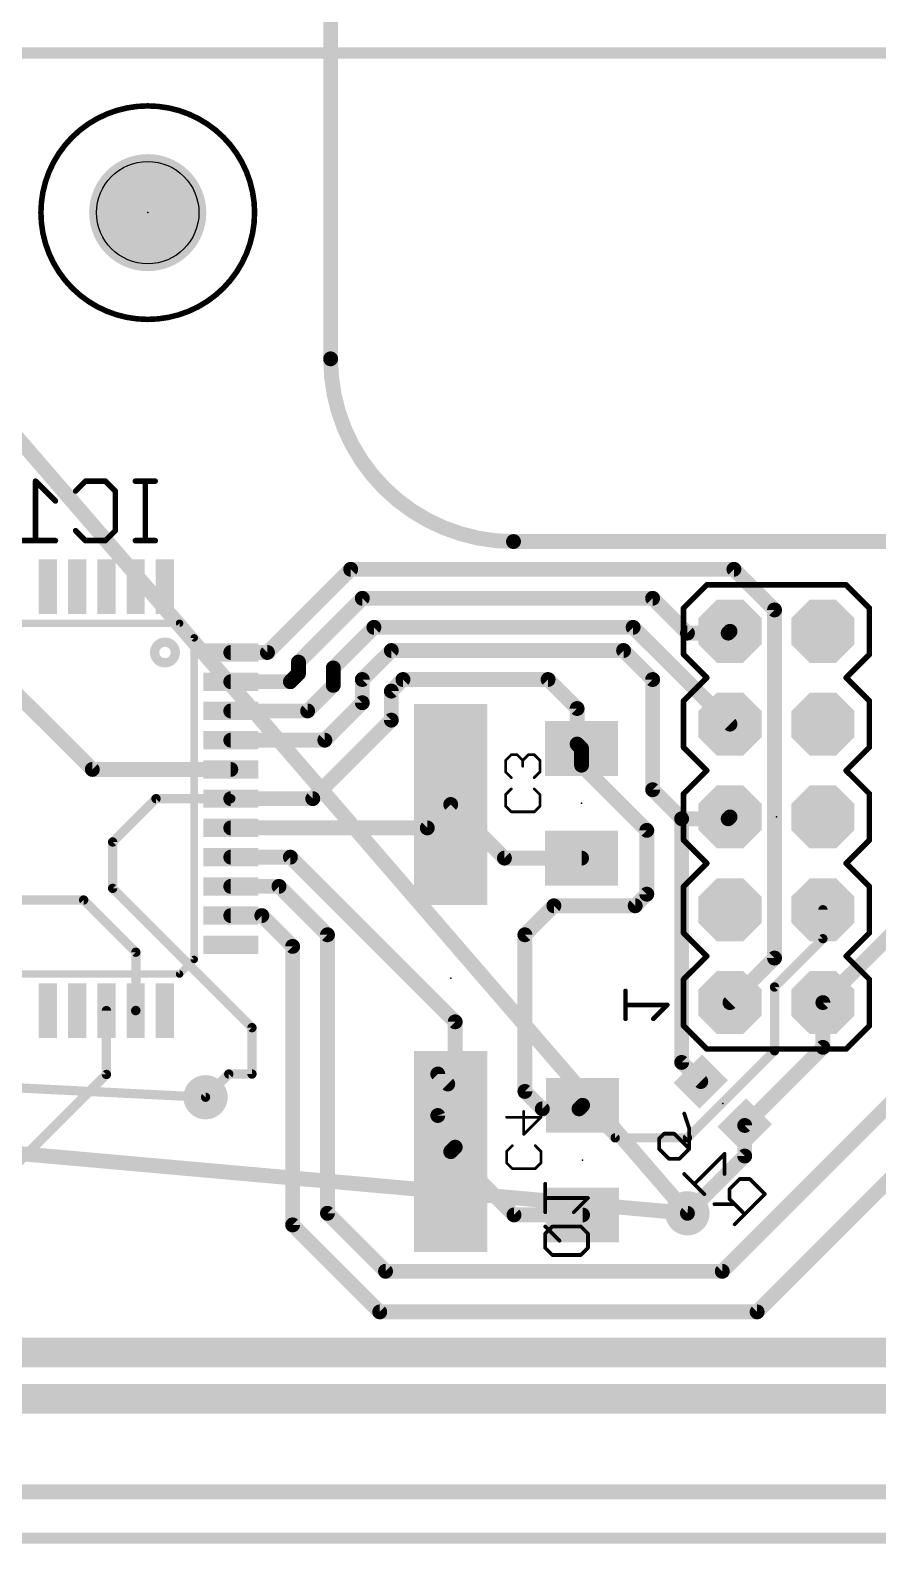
# Model space of a CAD drawing. Extents: x 220 to 372, y -1 to 71.
# Drawn here: x 307.63 to 330.8, y -1.42 to 39.99 of the extents above; entities that cross this region are included whole.
import ezdxf

# ---------------------------------------------------------------- set-up
doc = ezdxf.new("R2010")
doc.units = 0
for name, color, linetype in [('1', 22, 'CONTINUOUS'), ('16', 175, 'CONTINUOUS'), ('17', 82, 'CONTINUOUS'), ('18', 82, 'CONTINUOUS'), ('20', 7, 'CONTINUOUS'), ('22', 253, 'CONTINUOUS'), ('24', 7, 'CONTINUOUS'), ('26', 253, 'CONTINUOUS'), ('29', 253, 'CONTINUOUS')]:
    doc.layers.add(name, color=color, linetype=linetype)

# ---------------------------------------------------------------- blocks, each defined once
blk = doc.blocks.new('RECT')
blk.add_solid([(-0.5, -0.5), (0.5, -0.5), (-0.5, 0.5), (0.5, 0.5)])
blk = doc.blocks.new('OCTAGONP')
at = {"const_width": 0.5}
blk.add_lwpolyline([(-0.25, -0.1036), (-0.25, 0.1036), (-0.1036, 0.25), (0.1036, 0.25), (0.25, 0.1036), (0.25, -0.1036), (0.1036, -0.25), (-0.1036, -0.25), (-0.25, -0.1036), (-0.25, 0.1036)], dxfattribs=at)
blk = doc.blocks.new('ROUNDV')
at = {"const_width": 0.5}
blk.add_lwpolyline([(0, -0.25, 1), (0, 0.25, 1), (0, -0.25)], format="xyb", dxfattribs=at)

msp = doc.modelspace()

# ---------------------------------------------------------------- linework, layer by layer
at = {"layer": '1'}
for points, const_width in [([(306.5462, 29.6863), (325.5962, 7.62)], 0.4064), ([(312.42, 10.795), (306.07, 11.1125)], 0.254), ([(325.5962, 7.62), (306.07, 9.3663)], 0.4064)]:
    msp.add_lwpolyline(points, dxfattribs=dict(at, const_width=const_width))
for points, const_width in [([(312.4168, 10.7316, 1), (312.4232, 10.8584)], 0.127), ([(325.5193, 7.5536, 1), (325.6732, 7.6864)], 0.2032), ([(325.5872, 7.5188, 1), (325.6053, 7.7212)], 0.2032)]:
    msp.add_lwpolyline(points, format="xyb", dxfattribs=dict(at, const_width=const_width))
at = {"layer": '16'}
for points, const_width in [([(219.71, 39.37), (372.11, 39.37)], 0.3048), ([(314.1125, 22.965), (316.3888, 25.2413)], 0.4064), ([(316.3888, 25.2413), (326.8663, 25.2413)], 0.4064), ([(326.8663, 25.2413), (327.9775, 24.13)], 0.4064), ([(314.96, 22.7013), (316.7063, 24.4475)], 0.4064), ([(316.7063, 24.4475), (324.6438, 24.4475)], 0.4064), ([(324.6438, 24.4475), (325.5962, 23.495)], 0.4064), ([(327.9775, 24.13), (327.9775, 14.6025)], 0.4064), ([(315.9125, 22.5425), (317.0238, 23.6538)], 0.4064), ([(317.0238, 23.6538), (324.1113, 23.6538)], 0.4064), ([(324.1113, 23.6538), (326.76, 21.005)], 0.4064), ([(325.5962, 23.495), (326.71, 23.495)], 0.4064), ([(326.71, 23.495), (326.76, 23.545)], 0.4064), ([(316.7063, 22.225), (317.5, 23.0188)], 0.4064), ([(317.5, 23.0188), (323.85, 23.0188)], 0.4064), ([(323.85, 23.0188), (324.6438, 22.225)], 0.4064), ([(313.11, 22.965), (314.1125, 22.965)], 0.4064), ([(314.96, 22.3838), (314.96, 22.7013)], 0.4064), ([(309.3238, 19.765), (306.5462, 22.5425)], 0.4064), ([(313.11, 22.165), (314.7413, 22.165)], 0.4064), ([(314.7413, 22.165), (314.96, 22.3838)], 0.4064), ([(315.9125, 22.0663), (315.9125, 22.5425)], 0.4064), ([(316.7063, 21.59), (316.7063, 22.225)], 0.4064), ([(317.5, 21.9075), (317.8175, 22.225)], 0.4064), ([(317.8175, 22.225), (321.7862, 22.225)], 0.4064), ([(321.7862, 22.225), (322.58, 21.4313)], 0.4064), ([(324.6438, 22.225), (324.6438, 19.2088)], 0.4064), ([(315.2113, 21.365), (315.9125, 22.0663)], 0.4064), ([(317.5, 21.1137), (317.5, 21.9075)], 0.4064), ([(313.11, 21.365), (315.2113, 21.365)], 0.4064), ([(315.6813, 20.565), (316.7063, 21.59)], 0.4064), ([(322.58, 21.4313), (322.58, 20.4588)], 0.4064), ([(315.3512, 18.965), (317.5, 21.1137)], 0.4064), ([(313.11, 20.565), (315.6813, 20.565)], 0.4064), ([(322.58, 20.4588), (322.7013, 20.3375)], 0.4064), ([(322.7013, 20.3375), (322.7013, 19.8813)], 0.4064), ([(313.11, 19.765), (309.3238, 19.765)], 0.4064), ([(322.7013, 19.8813), (324.485, 18.0975)], 0.4064), ([(311.065, 18.965), (309.88, 17.78)], 0.254), ([(313.11, 18.965), (311.065, 18.965)], 0.254), ([(313.11, 18.965), (315.3512, 18.965)], 0.4064), ([(324.6438, 19.2088), (325.4375, 18.415)], 0.4064), ([(318.4825, 18.165), (319.1238, 18.8063)], 0.4064), ([(320.5925, 17.3375), (319.1238, 18.8063)], 0.4064), ([(326.71, 18.415), (326.76, 18.465)], 0.4064), ([(334.695, 18.78), (329.3, 13.385)], 0.4064), ([(313.11, 18.165), (318.4825, 18.165)], 0.4064), ([(324.485, 18.0975), (324.485, 16.3513)], 0.4064), ([(326.71, 18.415), (325.4375, 18.415)], 0.4064), ([(325.4375, 18.415), (325.4375, 11.7475)], 0.4064), ([(309.88, 17.78), (309.88, 16.51)], 0.254), ([(313.11, 17.365), (314.74, 17.365)], 0.4064), ([(314.74, 17.365), (319.2463, 12.8588)], 0.4064), ([(322.7013, 17.3375), (320.5925, 17.3375)], 0.4064), ([(309.88, 16.51), (313.69, 12.7)], 0.254), ([(313.11, 16.565), (314.4288, 16.565)], 0.4064), ([(314.4288, 16.565), (315.7538, 15.24)], 0.4064), ([(304.165, 16.1925), (309.0863, 16.1925)], 0.254), ([(309.0863, 16.1925), (310.515, 14.7637)], 0.254), ([(321.945, 16.0338), (321.1513, 15.24)], 0.4064), ([(324.1675, 16.0338), (321.945, 16.0338)], 0.4064), ([(324.485, 16.3513), (324.1675, 16.0338)], 0.4064), ([(313.11, 15.765), (313.9588, 15.765)], 0.4064), ([(313.9588, 15.765), (314.8013, 14.9225)], 0.4064), ([(329.3, 15.925), (329.3, 15.1338)], 0.254), ([(315.7538, 15.24), (315.7538, 7.62)], 0.4064), ([(321.1513, 15.24), (321.1513, 10.9538)], 0.4064), ([(314.8013, 14.9225), (314.8013, 7.3025)], 0.4064), ([(329.3, 15.1338), (327.9775, 13.8113)], 0.254), ([(310.515, 14.7637), (310.515, 13.17)], 0.254), ([(327.9775, 14.6025), (326.76, 13.385)], 0.4064), ([(327.9775, 13.8113), (327.9775, 12.065)], 0.254), ([(309.71, 13.165), (309.71, 11.4188)], 0.254), ([(310.515, 13.17), (310.51, 13.165)], 0.254), ([(329.3, 13.385), (329.3, 12.1604)], 0.4064), ([(319.2463, 12.8588), (319.2463, 9.4288)], 0.4064), ([(313.69, 12.7), (313.69, 11.43)], 0.254), ([(327.9775, 12.065), (325.5962, 9.6837)], 0.254), ([(329.3, 12.1604), (327.1623, 10.0227)], 0.4064), ([(318.77, 11.43), (318.77, 10.295)], 0.4064), ([(319.0425, 11.1575), (318.77, 11.43)], 0.4064), ([(325.4375, 11.7475), (325.9602, 11.2248)], 0.4064), ([(309.71, 11.4188), (301.9425, 3.6513)], 0.254), ([(313.055, 11.43), (312.42, 10.795)], 0.254), ([(313.69, 11.43), (313.055, 11.43)], 0.254), ([(326.5488, 6.0325), (331.6288, 11.1125)], 0.4064), ([(321.1513, 10.9538), (321.6275, 10.4775)], 0.4064), ([(322.6313, 10.4775), (322.7287, 10.575)], 0.4064), ([(318.77, 10.295), (319.1238, 9.3063)], 0.4064), ([(321.6275, 10.4775), (322.6313, 10.4775)], 0.4064), ([(323.62, 9.6837), (322.7287, 10.575)], 0.254), ([(327.1623, 10.0227), (327.1623, 9.186)], 0.4064), ([(319.2463, 9.4288), (319.1238, 9.3063)], 0.4064), ([(325.5962, 9.6837), (323.62, 9.6837)], 0.254), ([(320.855, 7.575), (319.1238, 9.3063)], 0.4064), ([(327.1623, 9.186), (325.5962, 7.62)], 0.4064), ([(327.5013, 4.9213), (331.3113, 8.7313)], 0.4064), ([(314.8013, 7.3025), (317.1825, 4.9213)], 0.4064), ([(315.7538, 7.62), (317.3413, 6.0325)], 0.4064), ([(322.7287, 7.575), (320.855, 7.575)], 0.4064), ([(317.3413, 6.0325), (326.5488, 6.0325)], 0.4064), ([(317.1825, 4.9213), (327.5013, 4.9213)], 0.4064), ([(342.9, 3.81), (304.4825, 3.81)], 0.8128), ([(346.71, 2.54), (304.9588, 2.54)], 0.8128), ([(372.11, -1.27), (219.71, -1.27)], 0.3048)]:
    msp.add_lwpolyline(points, dxfattribs=dict(at, const_width=const_width))
for points, const_width in [([(316.3888, 25.3429, 1), (316.3888, 25.1396)], 0.2032), ([(316.4606, 25.1694, 1), (316.3169, 25.3131)], 0.2032), ([(326.9381, 25.3131, 1), (326.7944, 25.1694)], 0.2032), ([(326.8663, 25.1396, 1), (326.8663, 25.3429)], 0.2032), ([(316.7063, 24.5491, 1), (316.7063, 24.3459)], 0.2032), ([(316.7781, 24.3757, 1), (316.6344, 24.5193)], 0.2032), ([(324.7156, 24.5193, 1), (324.5719, 24.3757)], 0.2032), ([(324.6438, 24.3459, 1), (324.6438, 24.5491)], 0.2032), ([(328.0791, 24.13, 1), (327.8759, 24.13)], 0.2032), ([(327.9057, 24.0582, 1), (328.0493, 24.2018)], 0.2032), ([(317.0238, 23.7554, 1), (317.0238, 23.5522)], 0.2032), ([(317.0956, 23.5819, 1), (316.9519, 23.7256)], 0.2032), ([(324.1831, 23.7256, 1), (324.0394, 23.5819)], 0.2032), ([(324.1113, 23.5522, 1), (324.1113, 23.7554)], 0.2032), ([(325.5962, 23.5966, 1), (325.5962, 23.3934)], 0.2032), ([(325.5244, 23.4232, 1), (325.6681, 23.5668)], 0.2032), ([(326.6382, 23.5668, 1), (326.7818, 23.4232)], 0.2032), ([(326.8318, 23.4732, 1), (326.6882, 23.6168)], 0.2032), ([(326.71, 23.3934, 1), (326.71, 23.5966)], 0.2032), ([(317.5, 23.1204, 1), (317.5, 22.9171)], 0.2032), ([(317.5718, 22.9469, 1), (317.4282, 23.0906)], 0.2032), ([(323.9218, 23.0906, 1), (323.7782, 22.9469)], 0.2032), ([(323.85, 22.9171, 1), (323.85, 23.1204)], 0.2032), ([(313.11, 23.0666, 1), (313.11, 22.8634)], 0.2032), ([(314.0407, 23.0368, 1), (314.1843, 22.8932)], 0.2032), ([(314.1125, 22.8634, 1), (314.1125, 23.0666)], 0.2032), ([(315.0616, 22.7013, 1), (314.8584, 22.7013)], 0.2032), ([(314.8882, 22.7731, 1), (315.0318, 22.6294)], 0.2032), ([(313.11, 22.2666, 1), (313.11, 22.0634)], 0.2032), ([(314.7413, 22.0634, 1), (314.7413, 22.2666)], 0.2032), ([(314.8584, 22.3838, 1), (315.0616, 22.3838)], 0.2032), ([(315.0318, 22.3119, 1), (314.8882, 22.4556)], 0.2032), ([(316.0141, 22.5425, 1), (315.8109, 22.5425)], 0.2032), ([(315.8407, 22.6143, 1), (315.9843, 22.4707)], 0.2032), ([(316.8079, 22.225, 1), (316.6046, 22.225)], 0.2032), ([(316.6344, 22.2968, 1), (316.7781, 22.1532)], 0.2032), ([(317.8175, 22.3266, 1), (317.8175, 22.1234)], 0.2032), ([(317.8893, 22.1532, 1), (317.7457, 22.2968)], 0.2032), ([(321.8581, 22.2968, 1), (321.7144, 22.1532)], 0.2032), ([(321.7862, 22.1234, 1), (321.7862, 22.3266)], 0.2032), ([(324.7454, 22.225, 1), (324.5421, 22.225)], 0.2032), ([(324.5719, 22.1532, 1), (324.7156, 22.2968)], 0.2032), ([(314.6694, 22.2368, 1), (314.8131, 22.0932)], 0.2032), ([(315.8109, 22.0663, 1), (316.0141, 22.0663)], 0.2032), ([(315.9843, 21.9944, 1), (315.8407, 22.1381)], 0.2032), ([(317.6016, 21.9075, 1), (317.3984, 21.9075)], 0.2032), ([(317.4282, 21.9793, 1), (317.5718, 21.8357)], 0.2032), ([(313.11, 21.4666, 1), (313.11, 21.2634)], 0.2032), ([(315.1394, 21.4368, 1), (315.2831, 21.2932)], 0.2032), ([(315.2113, 21.2634, 1), (315.2113, 21.4666)], 0.2032), ([(316.6046, 21.59, 1), (316.8079, 21.59)], 0.2032), ([(316.7781, 21.5182, 1), (316.6344, 21.6618)], 0.2032), ([(322.6816, 21.4313, 1), (322.4784, 21.4313)], 0.2032), ([(322.5082, 21.3594, 1), (322.6518, 21.5031)], 0.2032), ([(317.3984, 21.1137, 1), (317.6016, 21.1137)], 0.2032), ([(317.5718, 21.0419, 1), (317.4282, 21.1856)], 0.2032), ([(326.6882, 20.9332, 1), (326.8318, 21.0768)], 0.2032), ([(313.11, 20.6666, 1), (313.11, 20.4634)], 0.2032), ([(315.6094, 20.6368, 1), (315.7531, 20.4932)], 0.2032), ([(315.6813, 20.4634, 1), (315.6813, 20.6666)], 0.2032), ([(322.6518, 20.5306, 1), (322.5082, 20.3869)], 0.2032), ([(322.4784, 20.4588, 1), (322.6816, 20.4588)], 0.2032), ([(322.8029, 20.3375, 1), (322.5996, 20.3375)], 0.2032), ([(322.6294, 20.2657, 1), (322.7731, 20.4093)], 0.2032), ([(309.3238, 19.8666, 1), (309.3238, 19.6634)], 0.2032), ([(309.2519, 19.6932, 1), (309.3956, 19.8368)], 0.2032), ([(313.11, 19.6634, 1), (313.11, 19.8666)], 0.2032), ([(322.7731, 19.9531, 1), (322.6294, 19.8094)], 0.2032), ([(322.5996, 19.8813, 1), (322.8029, 19.8813)], 0.2032), ([(311.065, 19.0285, 1), (311.065, 18.9015)], 0.127), ([(311.1099, 18.9201, 1), (311.0201, 19.0099)], 0.127), ([(313.11, 19.0666, 1), (313.11, 18.8634)], 0.2032), ([(313.11, 18.9015, 1), (313.11, 19.0285)], 0.127), ([(315.2794, 19.0368, 1), (315.4231, 18.8932)], 0.2032), ([(315.3512, 18.8634, 1), (315.3512, 19.0666)], 0.2032), ([(324.7156, 19.2806, 1), (324.5719, 19.1369)], 0.2032), ([(324.5421, 19.2088, 1), (324.7454, 19.2088)], 0.2032), ([(319.1956, 18.8781, 1), (319.0519, 18.7344)], 0.2032), ([(319.1956, 18.7344, 1), (319.0519, 18.8781)], 0.2032), ([(326.8318, 18.3932, 1), (326.6882, 18.5368)], 0.2032), ([(313.11, 18.2666, 1), (313.11, 18.0634)], 0.2032), ([(318.4107, 18.2368, 1), (318.5543, 18.0932)], 0.2032), ([(318.4825, 18.0634, 1), (318.4825, 18.2666)], 0.2032), ([(324.5866, 18.0975, 1), (324.3834, 18.0975)], 0.2032), ([(324.4132, 18.0257, 1), (324.5568, 18.1693)], 0.2032), ([(325.4375, 18.5166, 1), (325.4375, 18.3134)], 0.2032), ([(325.5391, 18.415, 1), (325.3359, 18.415)], 0.2032), ([(325.3657, 18.3432, 1), (325.5093, 18.4868)], 0.2032), ([(326.6382, 18.4868, 1), (326.7818, 18.3432)], 0.2032), ([(326.71, 18.3134, 1), (326.71, 18.5166)], 0.2032), ([(309.9435, 17.78, 1), (309.8165, 17.78)], 0.127), ([(309.8351, 17.8249, 1), (309.9249, 17.7351)], 0.127), ([(313.11, 17.4666, 1), (313.11, 17.2634)], 0.2032), ([(314.8118, 17.4368, 1), (314.6682, 17.2932)], 0.2032), ([(314.74, 17.2634, 1), (314.74, 17.4666)], 0.2032), ([(320.5925, 17.4391, 1), (320.5925, 17.2359)], 0.2032), ([(320.5207, 17.2657, 1), (320.6643, 17.4093)], 0.2032), ([(322.7013, 17.2359, 1), (322.7013, 17.4391)], 0.2032), ([(309.9249, 16.5549, 1), (309.8351, 16.4651)], 0.127), ([(309.8165, 16.51, 1), (309.9435, 16.51)], 0.127), ([(313.11, 16.6666, 1), (313.11, 16.4634)], 0.2032), ([(314.5006, 16.6368, 1), (314.3569, 16.4932)], 0.2032), ([(314.4288, 16.4634, 1), (314.4288, 16.6666)], 0.2032), ([(309.1312, 16.2374, 1), (309.0413, 16.1476)], 0.127), ([(309.0863, 16.129, 1), (309.0863, 16.256)], 0.127), ([(321.945, 16.1354, 1), (321.945, 15.9322)], 0.2032), ([(322.0168, 15.9619, 1), (321.8732, 16.1056)], 0.2032), ([(324.0957, 16.1056, 1), (324.2393, 15.9619)], 0.2032), ([(324.1675, 15.9322, 1), (324.1675, 16.1354)], 0.2032), ([(324.3834, 16.3513, 1), (324.5866, 16.3513)], 0.2032), ([(324.5568, 16.2794, 1), (324.4132, 16.4231)], 0.2032), ([(313.11, 15.8666, 1), (313.11, 15.6634)], 0.2032), ([(314.0306, 15.8368, 1), (313.8869, 15.6932)], 0.2032), ([(313.9588, 15.6634, 1), (313.9588, 15.8666)], 0.2032), ([(329.3635, 15.925, 1), (329.2365, 15.925)], 0.127), ([(315.8554, 15.24, 1), (315.6522, 15.24)], 0.2032), ([(315.6819, 15.1682, 1), (315.8256, 15.3118)], 0.2032), ([(321.2529, 15.24, 1), (321.0496, 15.24)], 0.2032), ([(321.0794, 15.3118, 1), (321.2231, 15.1682)], 0.2032), ([(314.9029, 14.9225, 1), (314.6997, 14.9225)], 0.2032), ([(314.7294, 14.8507, 1), (314.8731, 14.9943)], 0.2032), ([(329.2365, 15.1338, 1), (329.3635, 15.1338)], 0.127), ([(329.3449, 15.0888, 1), (329.2551, 15.1787)], 0.127), ([(310.5785, 14.7637, 1), (310.4515, 14.7637)], 0.127), ([(310.4701, 14.7188, 1), (310.5599, 14.8087)], 0.127), ([(327.8759, 14.6025, 1), (328.0791, 14.6025)], 0.2032), ([(328.0493, 14.5307, 1), (327.9057, 14.6743)], 0.2032), ([(328.041, 13.8113, 1), (327.914, 13.8113)], 0.127), ([(327.9326, 13.8562, 1), (328.0224, 13.7663)], 0.127), ([(309.7735, 13.165, 1), (309.6465, 13.165)], 0.127), ([(310.4651, 13.2099, 1), (310.5549, 13.1201)], 0.127), ([(310.5599, 13.1251, 1), (310.4701, 13.2149)], 0.127), ([(326.6882, 13.4568, 1), (326.8318, 13.3132)], 0.2032), ([(329.4016, 13.385, 1), (329.1984, 13.385)], 0.2032), ([(329.2282, 13.4568, 1), (329.3718, 13.3132)], 0.2032), ([(310.4515, 13.17, 1), (310.5785, 13.17)], 0.127), ([(319.3479, 12.8588, 1), (319.1447, 12.8588)], 0.2032), ([(319.1744, 12.7869, 1), (319.3181, 12.9306)], 0.2032), ([(313.7535, 12.7, 1), (313.6265, 12.7)], 0.127), ([(313.6451, 12.6551, 1), (313.7349, 12.7449)], 0.127), ([(327.914, 12.065, 1), (328.041, 12.065)], 0.127), ([(328.0224, 12.0201, 1), (327.9326, 12.1099)], 0.127), ([(329.1984, 12.1604, 1), (329.4016, 12.1604)], 0.2032), ([(329.3718, 12.0886, 1), (329.2282, 12.2323)], 0.2032), ([(318.8716, 11.43, 1), (318.6684, 11.43)], 0.2032), ([(318.8418, 11.5018, 1), (318.6982, 11.3582)], 0.2032), ([(325.3359, 11.7475, 1), (325.5391, 11.7475)], 0.2032), ([(325.5093, 11.8193, 1), (325.3657, 11.6757)], 0.2032), ([(309.6465, 11.4188, 1), (309.7735, 11.4188)], 0.127), ([(309.7549, 11.3738, 1), (309.6651, 11.4637)], 0.127), ([(313.055, 11.4935, 1), (313.055, 11.3665)], 0.127), ([(313.0999, 11.3851, 1), (313.0101, 11.4749)], 0.127), ([(313.6265, 11.43, 1), (313.7535, 11.43)], 0.127), ([(313.69, 11.3665, 1), (313.69, 11.4935)], 0.127), ([(318.9707, 11.0857, 1), (319.1143, 11.2293)], 0.2032), ([(325.8884, 11.1529, 1), (326.0321, 11.2966)], 0.2032), ([(312.3751, 10.8399, 1), (312.4649, 10.7501)], 0.127), ([(321.2231, 11.0256, 1), (321.0794, 10.8819)], 0.2032), ([(321.0496, 10.9538, 1), (321.2529, 10.9538)], 0.2032), ([(322.8006, 10.5032, 1), (322.6569, 10.6468)], 0.2032), ([(318.8657, 10.3292, 1), (318.6743, 10.2608)], 0.2032), ([(318.6684, 10.295, 1), (318.8716, 10.295)], 0.2032), ([(321.6275, 10.5791, 1), (321.6275, 10.3759)], 0.2032), ([(321.5557, 10.4057, 1), (321.6993, 10.5493)], 0.2032), ([(322.5594, 10.5493, 1), (322.7031, 10.4057)], 0.2032), ([(322.6313, 10.3759, 1), (322.6313, 10.5791)], 0.2032), ([(322.7737, 10.6199, 1), (322.6838, 10.5301)], 0.127), ([(327.2639, 10.0227, 1), (327.0607, 10.0227)], 0.2032), ([(327.0905, 10.0945, 1), (327.2341, 9.9509)], 0.2032), ([(319.1447, 9.4288, 1), (319.3479, 9.4288)], 0.2032), ([(319.3181, 9.3569, 1), (319.1744, 9.5006)], 0.2032), ([(323.62, 9.7472, 1), (323.62, 9.6203)], 0.127), ([(323.5751, 9.6388, 1), (323.6649, 9.7287)], 0.127), ([(325.5513, 9.7287, 1), (325.6412, 9.6388)], 0.127), ([(325.5962, 9.6203, 1), (325.5962, 9.7472)], 0.127), ([(319.1956, 9.3781, 1), (319.0519, 9.2344)], 0.2032), ([(319.0519, 9.3781, 1), (319.1956, 9.2344)], 0.2032), ([(319.0281, 9.272, 1), (319.2194, 9.3405)], 0.2032), ([(327.0607, 9.186, 1), (327.2639, 9.186)], 0.2032), ([(327.2341, 9.1142, 1), (327.0905, 9.2579)], 0.2032), ([(314.8731, 7.3743, 1), (314.7294, 7.2307)], 0.2032), ([(315.8256, 7.6918, 1), (315.6819, 7.5482)], 0.2032), ([(315.6522, 7.62, 1), (315.8554, 7.62)], 0.2032), ([(320.855, 7.6766, 1), (320.855, 7.4734)], 0.2032), ([(320.7832, 7.5032, 1), (320.9268, 7.6468)], 0.2032), ([(322.7287, 7.4734, 1), (322.7287, 7.6766)], 0.2032), ([(325.5244, 7.6918, 1), (325.6681, 7.5482)], 0.2032), ([(314.6997, 7.3025, 1), (314.9029, 7.3025)], 0.2032), ([(317.3413, 6.1341, 1), (317.3413, 5.9309)], 0.2032), ([(326.5488, 5.9309, 1), (326.5488, 6.1341)], 0.2032), ([(317.2694, 5.9607, 1), (317.4131, 6.1043)], 0.2032), ([(326.4769, 6.1043, 1), (326.6206, 5.9607)], 0.2032), ([(317.1825, 5.0229, 1), (317.1825, 4.8197)], 0.2032), ([(317.1107, 4.8494, 1), (317.2543, 4.9931)], 0.2032), ([(327.4294, 4.9931, 1), (327.5731, 4.8494)], 0.2032), ([(327.5013, 4.8197, 1), (327.5013, 5.0229)], 0.2032)]:
    msp.add_lwpolyline(points, format="xyb", dxfattribs=dict(at, const_width=const_width))
at = {"layer": '20', "const_width": 0.4064}
for points in [[(315.84, 55), (315.84, 31)], [(366.84, 26), (320.84, 26)], [(366.84, 0), (224.84, 0)]]:
    msp.add_lwpolyline(points, dxfattribs=at)
at = {"layer": '20'}
for points, const_width in [([(315.84, 31, 0.4142), (320.84, 26)], 0.4064), ([(315.9416, 31, 1), (315.7384, 31)], 0.2032), ([(315.7384, 31, 1), (315.9416, 31)], 0.2032), ([(320.84, 26.1016, 1), (320.84, 25.8984)], 0.2032), ([(320.84, 25.8984, 1), (320.84, 26.1016)], 0.2032)]:
    msp.add_lwpolyline(points, format="xyb", dxfattribs=dict(at, const_width=const_width))
msp.add_circle((310.84, 35), 1.4, dxfattribs=at)
at = {"layer": '22'}
for points, const_width in [([(310.84, 32.079, 1), (310.84, 37.921, 1), (310.84, 32.079)], 0.1524), ([(310.84, 33.5, 1), (310.84, 36.5, 1), (310.84, 33.5)], 0.2032), ([(326.125, 24.8531, 1), (326.125, 24.7769)], 0.0762), ([(326.1519, 24.7881, 1), (326.0981, 24.8419)], 0.0762), ([(329.9619, 24.8419, 1), (329.9081, 24.7881)], 0.0762), ([(329.935, 24.7769, 1), (329.935, 24.8531)], 0.0762), ([(325.5281, 24.18, 1), (325.4519, 24.18)], 0.0762), ([(325.4631, 24.2069, 1), (325.5169, 24.1531)], 0.0762), ([(330.6081, 24.18, 1), (330.5319, 24.18)], 0.0762), ([(330.5431, 24.1531, 1), (330.5969, 24.2069)], 0.0762), ([(311.7459, 23.8009, 1), (311.6741, 23.7291)], 0.1016), ([(311.71, 23.7142, 1), (311.71, 23.8158)], 0.1016), ([(311.31, 22.6823, 1), (311.31, 23.2477, 1), (311.31, 22.6823)], 0.254), ([(312.1608, 23.365, 1), (312.0592, 23.365)], 0.1016), ([(312.0741, 23.3291, 1), (312.1459, 23.4009)], 0.1016), ([(325.4519, 22.91, 1), (325.5281, 22.91)], 0.0762), ([(325.5169, 22.9369, 1), (325.4631, 22.8831)], 0.0762), ([(330.5319, 22.91, 1), (330.6081, 22.91)], 0.0762), ([(330.5969, 22.8831, 1), (330.5431, 22.9369)], 0.0762), ([(326.1519, 22.2481, 1), (326.0981, 22.3019)], 0.0762), ([(326.0981, 22.2481, 1), (326.1519, 22.3019)], 0.0762), ([(329.9619, 22.3019, 1), (329.9081, 22.2481)], 0.0762), ([(329.9081, 22.3019, 1), (329.9619, 22.2481)], 0.0762), ([(325.5281, 21.64, 1), (325.4519, 21.64)], 0.0762), ([(325.4631, 21.6669, 1), (325.5169, 21.6131)], 0.0762), ([(330.6081, 21.64, 1), (330.5319, 21.64)], 0.0762), ([(330.5431, 21.6131, 1), (330.5969, 21.6669)], 0.0762), ([(325.4519, 20.37, 1), (325.5281, 20.37)], 0.0762), ([(325.5169, 20.3969, 1), (325.4631, 20.3431)], 0.0762), ([(330.5319, 20.37, 1), (330.6081, 20.37)], 0.0762), ([(330.5969, 20.3431, 1), (330.5431, 20.3969)], 0.0762), ([(326.1519, 19.7081, 1), (326.0981, 19.7619)], 0.0762), ([(326.0981, 19.7081, 1), (326.1519, 19.7619)], 0.0762), ([(329.9619, 19.7619, 1), (329.9081, 19.7081)], 0.0762), ([(329.9081, 19.7619, 1), (329.9619, 19.7081)], 0.0762), ([(325.5281, 19.1, 1), (325.4519, 19.1)], 0.0762), ([(325.4631, 19.1269, 1), (325.5169, 19.0731)], 0.0762), ([(330.6081, 19.1, 1), (330.5319, 19.1)], 0.0762), ([(330.5431, 19.0731, 1), (330.5969, 19.1269)], 0.0762), ([(325.4519, 17.83, 1), (325.5281, 17.83)], 0.0762), ([(325.5169, 17.8569, 1), (325.4631, 17.8031)], 0.0762), ([(330.5319, 17.83, 1), (330.6081, 17.83)], 0.0762), ([(330.5969, 17.8031, 1), (330.5431, 17.8569)], 0.0762), ([(326.1519, 17.1681, 1), (326.0981, 17.2219)], 0.0762), ([(326.0981, 17.1681, 1), (326.1519, 17.2219)], 0.0762), ([(329.9619, 17.2219, 1), (329.9081, 17.1681)], 0.0762), ([(329.9081, 17.2219, 1), (329.9619, 17.1681)], 0.0762), ([(325.5281, 16.56, 1), (325.4519, 16.56)], 0.0762), ([(325.4631, 16.5869, 1), (325.5169, 16.5331)], 0.0762), ([(330.6081, 16.56, 1), (330.5319, 16.56)], 0.0762), ([(330.5431, 16.5331, 1), (330.5969, 16.5869)], 0.0762), ([(325.4519, 15.29, 1), (325.5281, 15.29)], 0.0762), ([(325.5169, 15.3169, 1), (325.4631, 15.2631)], 0.0762), ([(330.5319, 15.29, 1), (330.6081, 15.29)], 0.0762), ([(330.5969, 15.2631, 1), (330.5431, 15.3169)], 0.0762), ([(312.0592, 14.565, 1), (312.1608, 14.565)], 0.1016), ([(312.1459, 14.5291, 1), (312.0741, 14.6009)], 0.1016), ([(326.1519, 14.6281, 1), (326.0981, 14.6819)], 0.0762), ([(326.0981, 14.6281, 1), (326.1519, 14.6819)], 0.0762), ([(329.9619, 14.6819, 1), (329.9081, 14.6281)], 0.0762), ([(329.9081, 14.6819, 1), (329.9619, 14.6281)], 0.0762), ([(311.6741, 14.2009, 1), (311.7459, 14.1291)], 0.1016), ([(311.71, 14.1142, 1), (311.71, 14.2158)], 0.1016), ([(325.5281, 14.02, 1), (325.4519, 14.02)], 0.0762), ([(325.4631, 14.0469, 1), (325.5169, 13.9931)], 0.0762), ([(330.6081, 14.02, 1), (330.5319, 14.02)], 0.0762), ([(330.5431, 13.9931, 1), (330.5969, 14.0469)], 0.0762), ([(323.9343, 13.7032, 1), (323.8708, 13.7032)], 0.0635), ([(323.9025, 13.3536, 1), (323.9025, 13.2901)], 0.0635), ([(325.0689, 13.2994, 1), (325.024, 13.3443)], 0.0635), ([(325.0465, 13.2901, 1), (325.0465, 13.3536)], 0.0635), ([(323.8708, 12.9405, 1), (323.9343, 12.9405)], 0.0635), ([(324.6427, 12.963, 1), (324.6876, 12.918)], 0.0635), ([(325.4519, 12.75, 1), (325.5281, 12.75)], 0.0762), ([(325.5169, 12.7769, 1), (325.4631, 12.7231)], 0.0762), ([(330.5319, 12.75, 1), (330.6081, 12.75)], 0.0762), ([(330.5969, 12.7231, 1), (330.5431, 12.7769)], 0.0762), ([(326.125, 12.1531, 1), (326.125, 12.0769)], 0.0762), ([(326.0981, 12.0881, 1), (326.1519, 12.1419)], 0.0762), ([(329.9081, 12.1419, 1), (329.9619, 12.0881)], 0.0762), ([(329.935, 12.0769, 1), (329.935, 12.1531)], 0.0762)]:
    msp.add_lwpolyline(points, format="xyb", dxfattribs=dict(at, const_width=const_width))
for points, const_width in [([(326.125, 24.815), (325.49, 24.18)], 0.1524), ([(329.935, 24.815), (326.125, 24.815)], 0.1524), ([(330.57, 24.18), (329.935, 24.815)], 0.1524), ([(325.49, 24.18), (325.49, 22.91)], 0.1524), ([(330.57, 22.91), (330.57, 24.18)], 0.1524), ([(311.71, 23.765), (302.91, 23.765)], 0.2032), ([(312.11, 23.365), (311.71, 23.765)], 0.2032), ([(312.11, 14.565), (312.11, 23.365)], 0.2032), ([(325.49, 22.91), (326.125, 22.275)], 0.1524), ([(329.935, 22.275), (330.57, 22.91)], 0.1524), ([(326.125, 22.275), (325.49, 21.64)], 0.1524), ([(330.57, 21.64), (329.935, 22.275)], 0.1524), ([(325.49, 21.64), (325.49, 20.37)], 0.1524), ([(330.57, 20.37), (330.57, 21.64)], 0.1524), ([(326.125, 19.735), (325.49, 20.37)], 0.1524), ([(330.57, 20.37), (329.935, 19.735)], 0.1524), ([(326.125, 19.735), (325.49, 19.1)], 0.1524), ([(330.57, 19.1), (329.935, 19.735)], 0.1524), ([(325.49, 19.1), (325.49, 17.83)], 0.1524), ([(330.57, 17.83), (330.57, 19.1)], 0.1524), ([(325.49, 17.83), (326.125, 17.195)], 0.1524), ([(329.935, 17.195), (330.57, 17.83)], 0.1524), ([(326.125, 17.195), (325.49, 16.56)], 0.1524), ([(330.57, 16.56), (329.935, 17.195)], 0.1524), ([(325.49, 16.56), (325.49, 15.29)], 0.1524), ([(330.57, 15.29), (330.57, 16.56)], 0.1524), ([(325.49, 15.29), (326.125, 14.655)], 0.1524), ([(329.935, 14.655), (330.57, 15.29)], 0.1524), ([(311.71, 14.165), (312.11, 14.565)], 0.2032), ([(326.125, 14.655), (325.49, 14.02)], 0.1524), ([(330.57, 14.02), (329.935, 14.655)], 0.1524), ([(302.91, 14.165), (311.71, 14.165)], 0.2032), ([(325.49, 14.02), (325.49, 12.75)], 0.1524), ([(330.57, 12.75), (330.57, 14.02)], 0.1524), ([(323.9025, 12.9405), (323.9025, 13.7032)], 0.127), ([(325.0465, 13.3218), (323.9025, 13.3218)], 0.127), ([(324.6652, 12.9405), (325.0465, 13.3218)], 0.127), ([(326.125, 12.115), (325.49, 12.75)], 0.1524), ([(330.57, 12.75), (329.935, 12.115)], 0.1524), ([(329.935, 12.115), (326.125, 12.115)], 0.1524)]:
    msp.add_lwpolyline(points, dxfattribs=dict(at, const_width=const_width))
at = {"layer": '24'}
for p in [(310.84, 35), (322.7013, 18.8375), (328.03, 18.465), (319.1238, 14.0563), (326.5613, 10.6238), (322.7287, 9.075)]:
    msp.add_point(p, dxfattribs=at)
at = {"layer": '26'}
for points, const_width in [([(307.7998, 27.6801, 1), (307.7459, 27.6262)], 0.0762), ([(307.811, 27.6532, 1), (307.7348, 27.6532)], 0.0762), ([(308.8408, 27.409, 1), (308.8946, 27.3551)], 0.0762), ([(309.1389, 27.6913, 1), (309.1389, 27.6151)], 0.0762), ([(309.1658, 27.6262, 1), (309.1119, 27.6801)], 0.0762), ([(309.7081, 27.6801, 1), (309.6543, 27.6262)], 0.0762), ([(309.6812, 27.6151, 1), (309.6812, 27.6913)], 0.0762), ([(309.9905, 27.382, 1), (309.9143, 27.382)], 0.0762), ([(309.9254, 27.3551, 1), (309.9793, 27.409)], 0.0762), ([(310.5015, 27.6913, 1), (310.5015, 27.6151)], 0.0762), ([(310.8107, 27.6532, 1), (310.7345, 27.6532)], 0.0762), ([(311.0438, 27.6151, 1), (311.0438, 27.6913)], 0.0762), ([(308.2883, 27.0839, 1), (308.3421, 27.1378)], 0.0762), ([(308.3152, 25.9881, 1), (308.3152, 26.0643)], 0.0762), ([(308.8946, 26.3243, 1), (308.8408, 26.2704)], 0.0762), ([(309.1389, 26.0643, 1), (309.1389, 25.9881)], 0.0762), ([(309.1119, 25.9993, 1), (309.1658, 26.0531)], 0.0762), ([(309.6543, 26.0531, 1), (309.7081, 25.9993)], 0.0762), ([(309.6812, 25.9881, 1), (309.6812, 26.0643)], 0.0762), ([(309.9143, 26.2974, 1), (309.9905, 26.2974)], 0.0762), ([(309.9793, 26.2704, 1), (309.9254, 26.3243)], 0.0762), ([(310.5015, 26.0643, 1), (310.5015, 25.9881)], 0.0762), ([(311.0438, 25.9881, 1), (311.0438, 26.0643)], 0.0762), ([(307.7348, 26.0262, 1), (307.811, 26.0262)], 0.0762), ([(310.7345, 26.0262, 1), (310.8107, 26.0262)], 0.0762), ([(320.6099, 20.0239, 1), (320.6368, 19.9969)], 0.0381), ([(320.6424, 20.0104, 1), (320.6043, 20.0104)], 0.0381), ([(320.7801, 20.1862, 1), (320.7801, 20.1481)], 0.0381), ([(320.7936, 20.1537, 1), (320.7666, 20.1806)], 0.0381), ([(320.9504, 20.1806, 1), (320.9234, 20.1537)], 0.0381), ([(320.9369, 20.1481, 1), (320.9369, 20.1862)], 0.0381), ([(321.0802, 20.0239, 1), (321.1071, 19.9969)], 0.0381), ([(321.1127, 20.0104, 1), (321.0746, 20.0104)], 0.0381), ([(321.0802, 19.9969, 1), (321.1071, 20.0239)], 0.0381), ([(321.2504, 20.1862, 1), (321.2504, 20.1481)], 0.0381), ([(321.2639, 20.1537, 1), (321.2369, 20.1806)], 0.0381), ([(321.4207, 20.1806, 1), (321.3937, 20.1537)], 0.0381), ([(321.4072, 20.1481, 1), (321.4072, 20.1862)], 0.0381), ([(321.583, 20.0104, 1), (321.5449, 20.0104)], 0.0381), ([(321.5505, 19.9969, 1), (321.5774, 20.0239)], 0.0381), ([(320.6368, 19.7103, 1), (320.6099, 19.6834)], 0.0381), ([(320.6043, 19.6968, 1), (320.6424, 19.6968)], 0.0381), ([(320.7666, 19.5266, 1), (320.7936, 19.5536)], 0.0381), ([(321.0746, 19.8536, 1), (321.1127, 19.8536)], 0.0381), ([(321.3937, 19.5536, 1), (321.4207, 19.5266)], 0.0381), ([(321.5449, 19.6968, 1), (321.583, 19.6968)], 0.0381), ([(321.5774, 19.6834, 1), (321.5505, 19.7103)], 0.0381), ([(320.6424, 19.0749, 1), (320.6043, 19.0749)], 0.0381), ([(320.6099, 19.0883, 1), (320.6368, 19.0614)], 0.0381), ([(320.7936, 19.2182, 1), (320.7666, 19.2451)], 0.0381), ([(321.4207, 19.2451, 1), (321.3937, 19.2182)], 0.0381), ([(321.583, 19.0749, 1), (321.5449, 19.0749)], 0.0381), ([(321.5505, 19.0614, 1), (321.5774, 19.0883)], 0.0381), ([(320.6368, 18.7748, 1), (320.6099, 18.7479)], 0.0381), ([(320.6043, 18.7613, 1), (320.6424, 18.7613)], 0.0381), ([(320.7801, 18.6236, 1), (320.7801, 18.5855)], 0.0381), ([(320.7666, 18.5911, 1), (320.7936, 18.618)], 0.0381), ([(321.3937, 18.618, 1), (321.4207, 18.5911)], 0.0381), ([(321.4072, 18.5855, 1), (321.4072, 18.6236)], 0.0381), ([(321.5449, 18.7613, 1), (321.583, 18.7613)], 0.0381), ([(321.5774, 18.7479, 1), (321.5505, 18.7748)], 0.0381), ([(321.1402, 10.4047, 1), (321.1021, 10.4047)], 0.0381), ([(325.5326, 10.3568, 1), (325.4844, 10.3408)], 0.0508), ([(320.6508, 10.2669, 1), (320.6508, 10.2288)], 0.0381), ([(321.6049, 10.2344, 1), (321.578, 10.2614)], 0.0381), ([(321.5915, 10.2288, 1), (321.5915, 10.2669)], 0.0381), ([(325.6717, 9.9354, 1), (325.6209, 9.9354)], 0.0508), ([(325.6222, 9.9273, 1), (325.6704, 9.9434)], 0.0508), ([(321.1077, 9.7911, 1), (321.1346, 9.7641)], 0.0381), ([(321.1021, 9.7776, 1), (321.1402, 9.7776)], 0.0381), ([(324.8448, 9.6597, 1), (324.794, 9.6597)], 0.0508), ([(324.8015, 9.6777, 1), (324.8374, 9.6418)], 0.0508), ([(324.9573, 9.823, 1), (324.9573, 9.7722)], 0.0508), ([(324.9752, 9.7796, 1), (324.9393, 9.8155)], 0.0508), ([(325.2508, 9.8155, 1), (325.2149, 9.7796)], 0.0508), ([(325.2329, 9.7722, 1), (325.2329, 9.823)], 0.0508), ([(320.6699, 9.3124, 1), (320.6318, 9.3124)], 0.0381), ([(320.6374, 9.3258, 1), (320.6643, 9.2989)], 0.0381), ([(320.8211, 9.4557, 1), (320.7941, 9.4826)], 0.0381), ([(321.4482, 9.4826, 1), (321.4212, 9.4557)], 0.0381), ([(321.6105, 9.3124, 1), (321.5724, 9.3124)], 0.0381), ([(321.578, 9.2989, 1), (321.6049, 9.3258)], 0.0381), ([(324.8374, 9.4021, 1), (324.8015, 9.3661)], 0.0508), ([(324.794, 9.3841, 1), (324.8448, 9.3841)], 0.0508), ([(325.0951, 9.1339, 1), (325.0951, 9.0831)], 0.0508), ([(325.0771, 9.0905, 1), (325.113, 9.1264)], 0.0508), ([(325.3527, 9.1264, 1), (325.3887, 9.0905)], 0.0508), ([(325.3707, 9.0831, 1), (325.3707, 9.1339)], 0.0508), ([(325.6209, 9.3841, 1), (325.6717, 9.3841)], 0.0508), ([(325.6643, 9.3661, 1), (325.6284, 9.4021)], 0.0508), ([(325.6284, 9.3661, 1), (325.6643, 9.4021)], 0.0508), ([(326.6364, 9.2463, 1), (326.5856, 9.2463)], 0.0508), ([(326.629, 9.2283, 1), (326.5931, 9.2643)], 0.0508), ([(320.6643, 9.0123, 1), (320.6374, 8.9854)], 0.0381), ([(320.6318, 8.9988, 1), (320.6699, 8.9988)], 0.0381), ([(320.8076, 8.8611, 1), (320.8076, 8.823)], 0.0381), ([(320.7941, 8.8286, 1), (320.8211, 8.8555)], 0.0381), ([(321.4212, 8.8555, 1), (321.4482, 8.8286)], 0.0381), ([(321.4347, 8.823, 1), (321.4347, 8.8611)], 0.0381), ([(321.5724, 8.9988, 1), (321.6105, 8.9988)], 0.0381), ([(321.6049, 8.9854, 1), (321.578, 9.0123)], 0.0381), ([(325.5265, 8.713, 1), (325.4906, 8.6771)], 0.0508), ([(326.5856, 8.695, 1), (326.6364, 8.695)], 0.0508), ([(321.7334, 8.4272, 1), (321.6826, 8.4272)], 0.0508), ([(325.7662, 8.4374, 1), (325.8021, 8.4014)], 0.0508), ([(326.7309, 8.2996, 1), (326.7668, 8.2636)], 0.0508), ([(326.7742, 8.2816, 1), (326.7235, 8.2816)], 0.0508), ([(327.0245, 8.5826, 1), (327.0245, 8.5318)], 0.0508), ([(327.0424, 8.5393, 1), (327.0065, 8.5752)], 0.0508), ([(327.3181, 8.5752, 1), (327.2821, 8.5393)], 0.0508), ([(327.3001, 8.5318, 1), (327.3001, 8.5826)], 0.0508), ([(321.708, 8.0628, 1), (321.708, 8.012)], 0.0508), ([(322.8953, 8.0195, 1), (322.8594, 8.0554)], 0.0508), ([(322.8773, 8.012, 1), (322.8773, 8.0628)], 0.0508), ([(326.0418, 8.1258, 1), (326.0777, 8.1617)], 0.0508), ([(326.3354, 7.8935, 1), (326.3354, 7.8428)], 0.0508), ([(326.7668, 8.0239, 1), (326.7309, 7.988)], 0.0508), ([(326.7235, 8.006, 1), (326.7742, 8.006)], 0.0508), ([(326.8867, 7.8427, 1), (326.8867, 7.8935)], 0.0508), ([(327.7315, 8.1258, 1), (327.6956, 8.1617)], 0.0508), ([(327.6956, 8.1258, 1), (327.7315, 8.1617)], 0.0508), ([(321.6826, 7.6476, 1), (321.7334, 7.6476)], 0.0508), ([(322.4696, 7.6656, 1), (322.5055, 7.6297)], 0.0508), ([(327.1443, 7.5746, 1), (327.1803, 7.6105)], 0.0508), ([(321.7259, 7.2758, 1), (321.69, 7.2399)], 0.0508), ([(321.7334, 7.0629, 1), (321.6826, 7.0629)], 0.0508), ([(321.69, 7.0809, 1), (321.7259, 7.045)], 0.0508), ([(321.9028, 7.2832, 1), (321.9028, 7.2324)], 0.0508), ([(321.9208, 7.2399, 1), (321.8849, 7.2758)], 0.0508), ([(322.7004, 7.2758, 1), (322.6645, 7.2399)], 0.0508), ([(322.6824, 7.2324, 1), (322.6824, 7.2832)], 0.0508), ([(322.9027, 7.0629, 1), (322.8519, 7.0629)], 0.0508), ([(322.8594, 7.045, 1), (322.8953, 7.0809)], 0.0508), ([(326.8687, 7.3349, 1), (326.9046, 7.2989)], 0.0508), ([(321.7259, 6.6911, 1), (321.69, 6.6552)], 0.0508), ([(321.6826, 6.6731, 1), (321.7334, 6.6731)], 0.0508), ([(322.0798, 6.8501, 1), (322.1157, 6.886)], 0.0508), ([(322.8519, 6.6731, 1), (322.9027, 6.6731)], 0.0508), ([(322.8953, 6.6552, 1), (322.8594, 6.6911)], 0.0508), ([(321.9028, 6.5037, 1), (321.9028, 6.4528)], 0.0508), ([(321.8849, 6.4603, 1), (321.9208, 6.4962)], 0.0508), ([(322.6645, 6.4962, 1), (322.7004, 6.4603)], 0.0508), ([(322.6824, 6.4528, 1), (322.6824, 6.5037)], 0.0508)]:
    msp.add_lwpolyline(points, format="xyb", dxfattribs=dict(at, const_width=const_width))
for points, const_width in [([(308.3152, 27.1109), (307.7729, 27.6532)], 0.1524), ([(307.7729, 27.6532), (307.7729, 26.0262)], 0.1524), ([(308.8677, 27.382), (309.1389, 27.6532)], 0.1524), ([(309.1389, 27.6532), (309.6812, 27.6532)], 0.1524), ([(309.6812, 27.6532), (309.9524, 27.382)], 0.1524), ([(309.9524, 27.382), (309.9524, 26.2974)], 0.1524), ([(311.0438, 27.6532), (310.5015, 27.6532)], 0.1524), ([(310.7726, 26.0262), (310.7726, 27.6532)], 0.1524), ([(308.3152, 26.0262), (307.2305, 26.0262)], 0.1524), ([(309.1389, 26.0262), (308.8677, 26.2974)], 0.1524), ([(309.6812, 26.0262), (309.1389, 26.0262)], 0.1524), ([(309.9524, 26.2974), (309.6812, 26.0262)], 0.1524), ([(311.0438, 26.0262), (310.5015, 26.0262)], 0.1524), ([(320.7801, 20.1671), (320.6234, 20.0104)], 0.0762), ([(320.6234, 20.0104), (320.6234, 19.6968)], 0.0762), ([(320.9369, 20.1671), (320.7801, 20.1671)], 0.0762), ([(321.0937, 20.0104), (320.9369, 20.1671)], 0.0762), ([(321.2504, 20.1671), (321.0937, 20.0104)], 0.0762), ([(321.0937, 20.0104), (321.0937, 19.8536)], 0.0762), ([(321.4072, 20.1671), (321.2504, 20.1671)], 0.0762), ([(321.564, 20.0104), (321.4072, 20.1671)], 0.0762), ([(321.564, 19.6968), (321.564, 20.0104)], 0.0762), ([(320.6234, 19.6968), (320.7801, 19.5401)], 0.0762), ([(321.4072, 19.5401), (321.564, 19.6968)], 0.0762), ([(320.6234, 19.0749), (320.7801, 19.2316)], 0.0762), ([(320.6234, 18.7613), (320.6234, 19.0749)], 0.0762), ([(321.4072, 19.2316), (321.564, 19.0749)], 0.0762), ([(321.564, 19.0749), (321.564, 18.7613)], 0.0762), ([(320.7801, 18.6046), (320.6234, 18.7613)], 0.0762), ([(321.4072, 18.6046), (320.7801, 18.6046)], 0.0762), ([(321.564, 18.7613), (321.4072, 18.6046)], 0.0762), ([(321.1212, 9.7776), (321.1212, 10.4047)], 0.0762), ([(325.5085, 10.3488), (325.6463, 9.9354)], 0.1016), ([(320.6508, 10.2479), (321.5915, 10.2479)], 0.0762), ([(321.5915, 10.2479), (321.1212, 9.7776)], 0.0762), ([(325.6463, 9.9354), (325.6463, 9.3841)], 0.1016), ([(324.8194, 9.6597), (324.9573, 9.7976)], 0.1016), ([(324.8194, 9.3841), (324.8194, 9.6597)], 0.1016), ([(324.9573, 9.7976), (325.2329, 9.7976)], 0.1016), ([(325.2329, 9.7976), (325.6463, 9.3841)], 0.1016), ([(320.6508, 9.3124), (320.8076, 9.4691)], 0.0762), ([(320.6508, 8.9988), (320.6508, 9.3124)], 0.0762), ([(321.4347, 9.4691), (321.5915, 9.3124)], 0.0762), ([(321.5915, 9.3124), (321.5915, 8.9988)], 0.0762), ([(325.0951, 9.1085), (324.8194, 9.3841)], 0.1016), ([(325.3707, 9.1085), (325.0951, 9.1085)], 0.1016), ([(325.6463, 9.3841), (325.3707, 9.1085)], 0.1016), ([(326.611, 9.2463), (325.7842, 8.4194)], 0.1016), ([(326.611, 8.695), (326.611, 9.2463)], 0.1016), ([(320.8076, 8.8421), (320.6508, 8.9988)], 0.0762), ([(321.4347, 8.8421), (320.8076, 8.8421)], 0.0762), ([(321.5915, 8.9988), (321.4347, 8.8421)], 0.0762), ([(326.0598, 8.1438), (325.5085, 8.695)], 0.1016), ([(321.708, 7.6476), (321.708, 8.4272)], 0.1016), ([(327.0245, 8.5572), (326.7489, 8.2816)], 0.1016), ([(326.7489, 8.2816), (326.7489, 8.006)], 0.1016), ([(327.3001, 8.5572), (327.0245, 8.5572)], 0.1016), ([(327.7136, 8.1438), (327.3001, 8.5572)], 0.1016), ([(322.8773, 8.0374), (321.708, 8.0374)], 0.1016), ([(322.4875, 7.6476), (322.8773, 8.0374)], 0.1016), ([(326.8867, 7.8681), (326.3354, 7.8681)], 0.1016), ([(326.7489, 8.006), (327.1623, 7.5925)], 0.1016), ([(326.8867, 7.3169), (327.7136, 8.1438)], 0.1016), ([(321.9028, 7.2578), (321.708, 7.0629)], 0.1016), ([(322.0977, 6.868), (321.708, 7.2578)], 0.1016), ([(321.708, 7.0629), (321.708, 6.6731)], 0.1016), ([(322.6824, 7.2578), (321.9028, 7.2578)], 0.1016), ([(322.8773, 7.0629), (322.6824, 7.2578)], 0.1016), ([(322.8773, 6.6731), (322.8773, 7.0629)], 0.1016), ([(321.708, 6.6731), (321.9028, 6.4783)], 0.1016), ([(322.6824, 6.4783), (322.8773, 6.6731)], 0.1016), ([(321.9028, 6.4783), (322.6824, 6.4783)], 0.1016)]:
    msp.add_lwpolyline(points, dxfattribs=dict(at, const_width=const_width))
at = {"layer": '29', "const_width": 1.5016}
msp.add_lwpolyline([(310.84, 34.2492, 1), (310.84, 35.7508, 1), (310.84, 34.2492)], format="xyb", dxfattribs=at)

# ---------------------------------------------------------------- block references
at = {"layer": '16'}
for p, xscale, yscale, rotation in [((308.11, 24.765), 0.5, 1.5, 180), ((308.91, 24.765), 0.5, 1.5, 180), ((309.71, 24.765), 0.5, 1.5, 180), ((310.51, 24.765), 0.5, 1.5, 180), ((311.31, 24.765), 0.5, 1.5, 180), ((313.11, 22.965), 1.5, 0.5, 180), ((313.11, 22.165), 1.5, 0.5, 180), ((313.11, 21.365), 1.5, 0.5, 180), ((319.1238, 18.8063), 5.5, 2, 90), ((313.11, 20.565), 1.5, 0.5, 180), ((322.7013, 20.3375), 1.5, 2, 270), ((313.11, 19.765), 1.5, 0.5, 180), ((313.11, 18.965), 1.5, 0.5, 180), ((313.11, 18.165), 1.5, 0.5, 180), ((322.7013, 17.3375), 1.5, 2, 270), ((313.11, 17.365), 1.5, 0.5, 180), ((313.11, 16.565), 1.5, 0.5, 180), ((313.11, 15.765), 1.5, 0.5, 180), ((313.11, 14.965), 1.5, 0.5, 180), ((308.11, 13.165), 0.5, 1.5, 180), ((308.91, 13.165), 0.5, 1.5, 180), ((309.71, 13.165), 0.5, 1.5, 180), ((310.51, 13.165), 0.5, 1.5, 180), ((311.31, 13.165), 0.5, 1.5, 180), ((319.1238, 9.3063), 5.5, 2, 90), ((322.7287, 10.575), 1.5, 2, 270), ((322.7287, 7.575), 1.5, 2, 270)]:
    msp.add_blockref('RECT', p, dxfattribs=dict(at, xscale=xscale, yscale=yscale, rotation=rotation))
at = {"layer": '16', "yscale": 1.1, "rotation": 315}
for p in [(325.9602, 11.2248), (327.1623, 10.0227)]:
    msp.add_blockref('RECT', p, dxfattribs=at)
at = {"layer": '17', "xscale": 1.524, "yscale": 1.524, "rotation": 90}
for p in [(326.76, 23.545), (326.76, 23.545), (329.3, 23.545), (329.3, 23.545), (326.76, 21.005), (326.76, 21.005), (329.3, 21.005), (329.3, 21.005), (326.76, 18.465), (326.76, 18.465), (329.3, 18.465), (329.3, 18.465), (326.76, 15.925), (326.76, 15.925), (329.3, 15.925), (329.3, 15.925), (326.76, 13.385), (326.76, 13.385), (329.3, 13.385), (329.3, 13.385)]:
    msp.add_blockref('OCTAGONP', p, dxfattribs=at)
at = {"layer": '18', "xscale": 1.0064, "yscale": 1.0064}
for p in [(312.42, 10.795), (312.42, 10.795), (325.5962, 7.62), (325.5962, 7.62)]:
    msp.add_blockref('ROUNDV', p, dxfattribs=at)
at = {"layer": '29', "xscale": 1.7272, "yscale": 1.7272, "rotation": 90}
for p in [(326.76, 23.545), (329.3, 23.545), (326.76, 21.005), (329.3, 21.005), (326.76, 18.465), (329.3, 18.465), (326.76, 15.925), (329.3, 15.925), (326.76, 13.385), (329.3, 13.385)]:
    msp.add_blockref('OCTAGONP', p, dxfattribs=at)
at = {"layer": '29', "xscale": 1.2096, "yscale": 1.2096}
for p in [(312.42, 10.795), (325.5962, 7.62)]:
    msp.add_blockref('ROUNDV', p, dxfattribs=at)

doc.saveas('drawing.dxf')
